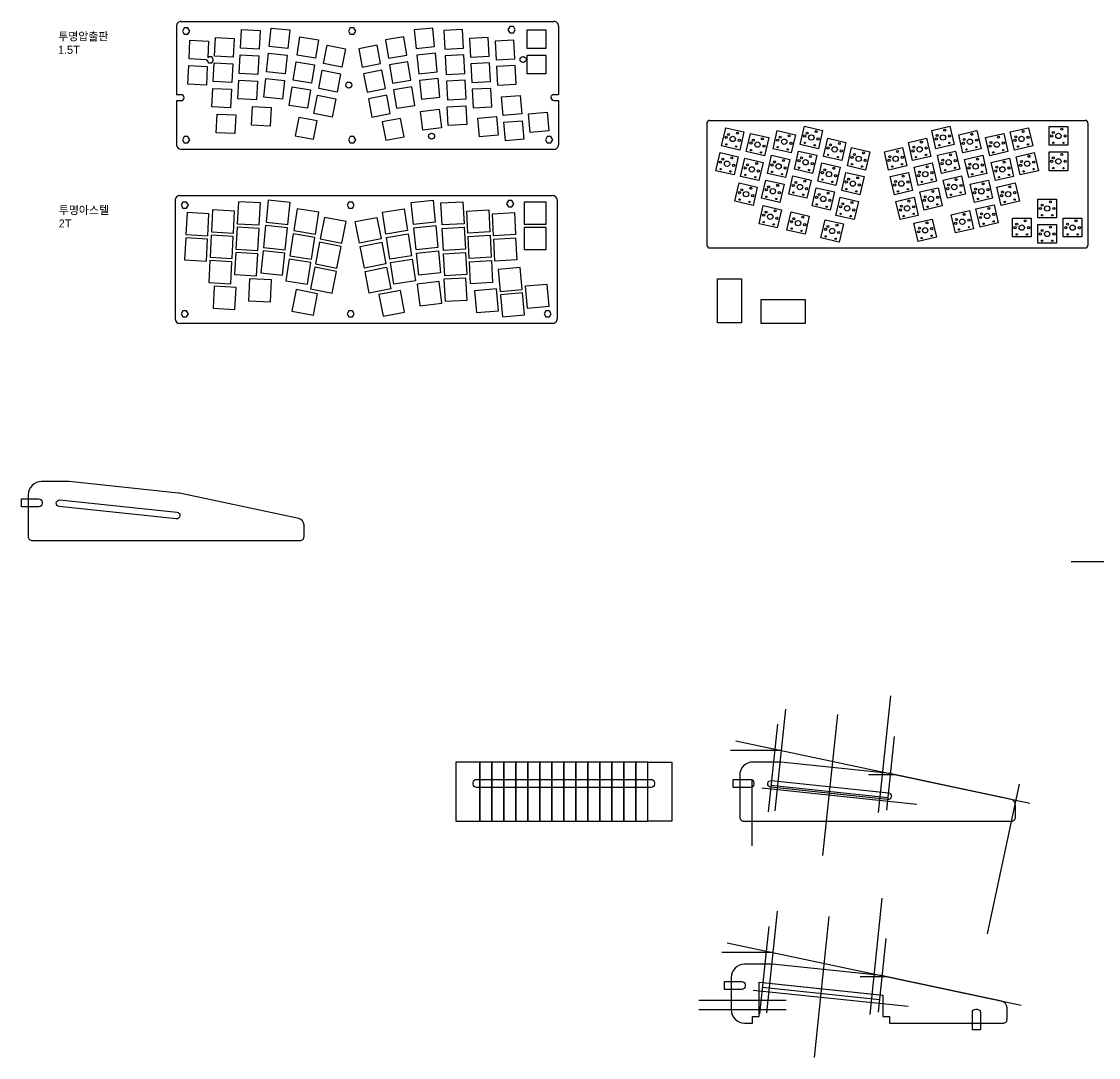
# Model space of a CAD drawing. Header units: millimetres. Extents: x -99 to 1618, y -618 to 242.
# Drawn here: x -99 to 708, y -534 to 242 of the extents above; entities that cross this region are included whole.
import ezdxf

# ---------------------------------------------------------------- set-up
doc = ezdxf.new("R2010")
doc.units = ezdxf.units.MM
doc.layers.add('기판1.5t', color=102, linetype='Continuous')
doc.styles.get("Standard").update_dxf_attribs({"font": 'arial.ttf'})

msp = doc.modelspace()

# ---------------------------------------------------------------- linework, layer by layer
at = {"color": 141, "true_color": 0xadddf7}
for p, q in [((20.899, 242.222), (300.299, 242.222)), ((17.399, 238.722), (17.399, 187.352)), ((303.799, 238.722), (303.799, 187.552)), ((20.779, 187.352), (17.399, 187.352)), ((300.219, 187.552), (303.799, 187.552)), ((17.399, 182.852), (17.399, 149.922)), ((20.779, 182.852), (17.399, 182.852)), ((300.219, 183.052), (303.799, 183.052)), ((303.799, 183.052), (303.799, 149.922)), ((300.299, 146.422), (20.899, 146.422))]:
    msp.add_line(p, q, dxfattribs=at)
at = {"color": 253, "true_color": 0x9898cc}
for p, q in [((414.963, 166.134), (414.963, 74.534)), ((416.963, 168.134), (698.563, 168.134)), ((700.563, 166.134), (700.563, 74.534)), ((416.963, 72.534), (698.563, 72.534))]:
    msp.add_line(p, q, dxfattribs=at)
at = {"color": 9, "true_color": 0xafd9aa}
for p, q in [((16.343, 108.28), (16.343, 19.48)), ((19.843, 111.78), (299.243, 111.78)), ((302.743, 108.28), (302.743, 19.48)), ((299.243, 15.98), (19.843, 15.98))]:
    msp.add_line(p, q, dxfattribs=at)
at = {"color": 235}
for p, q in [((802.712, -162.818), (688.002, -162.818)), ((552.567, -263.224), (543.389, -350.55)), ((473.959, -273.061), (465.938, -349.374)), ((512.794, -277.143), (501.697, -382.723)), ((467.732, -284.472), (460.831, -350.128)), ((436.537, -296.813), (656.872, -343.646)), ((555.398, -293.687), (549.595, -348.902)), ((470.699, -304.074), (432.643, -304.074)), ((556.414, -322.293), (536.134, -322.293)), ((448.543, -325.766), (448.543, -375.569)), ((462.929, -330.166), (550.596, -339.38)), ((463.3, -326.635), (550.967, -335.849)), ((648.877, -329.275), (625.028, -441.478)), ((572.171, -344.648), (456.085, -332.446)), ((546.153, -414.66), (536.975, -501.987)), ((467.545, -424.498), (459.524, -500.811)), ((506.38, -428.579), (495.283, -534.16)), ((461.318, -435.909), (454.417, -501.565)), ((430.123, -448.249), (650.458, -495.083)), ((548.985, -445.123), (543.181, -500.339)), ((464.285, -455.511), (426.229, -455.511)), ((550, -473.73), (529.721, -473.73)), ((565.757, -496.084), (449.671, -483.883)), ((456.516, -481.603), (544.182, -490.817)), ((456.887, -478.072), (544.553, -487.286))]:
    msp.add_line(p, q, dxfattribs=at)
at = {"color": 163}
for p, q in [((474.433, -491.471), (409.005, -491.471)), ((474.433, -498.471), (409.005, -498.471))]:
    msp.add_line(p, q, dxfattribs=at)
at = {"color": 141, "true_color": 0xadddf7}
for points in [[(20.899, 242.222, 0.4142136), (17.399, 238.722)], [(303.799, 238.722, 0.4142136), (300.299, 242.222)], [(300.299, 146.422, 0.4142136), (303.799, 149.922)]]:
    msp.add_lwpolyline(points, format="xyb", dxfattribs=at)
for points in [[(23.227, 237.39), (21.867, 235.035), (23.227, 232.679), (25.947, 232.679), (27.307, 235.035), (25.947, 237.39)], [(66.055, 236.22), (80.035, 235.487), (79.303, 221.507), (65.322, 222.24), (66.055, 236.22)], [(88.356, 237.347), (102.279, 235.883), (100.816, 221.961), (86.893, 223.424), (88.356, 237.347)], [(147.613, 237.39), (146.253, 235.035), (147.613, 232.679), (150.333, 232.679), (151.693, 235.035), (150.333, 237.39)], [(209.396, 237.347), (195.474, 235.883), (196.937, 221.961), (210.86, 223.424), (209.396, 237.347)], [(231.697, 236.22), (217.717, 235.487), (218.45, 221.507), (232.43, 222.24), (231.697, 236.22)], [(267.152, 238.452), (265.792, 236.097), (267.152, 233.741), (269.872, 233.741), (271.232, 236.097), (269.872, 238.452)], [(280.174, 236.097), (294.174, 236.097), (294.174, 222.098), (280.174, 222.098), (280.174, 236.097)], [(46.664, 230.204), (60.644, 229.471), (59.911, 215.491), (45.931, 216.224), (46.664, 230.204)], [(109.925, 230.826), (123.753, 228.636), (121.563, 214.809), (107.736, 216.999), (109.925, 230.826)], [(187.827, 230.826), (174, 228.636), (176.19, 214.809), (190.017, 216.999), (187.827, 230.826)], [(251.089, 230.204), (237.108, 229.471), (237.841, 215.491), (251.821, 216.224), (251.089, 230.204)], [(270.27, 228.205), (256.289, 227.472), (257.022, 213.492), (271.002, 214.225), (270.27, 228.205)], [(86.365, 218.401), (100.288, 216.937), (98.824, 203.015), (84.901, 204.478), (86.365, 218.401)], [(130.292, 224.45), (144.034, 221.779), (141.363, 208.037), (127.62, 210.708), (130.292, 224.45)], [(167.655, 224.45), (153.913, 221.779), (156.584, 208.037), (170.326, 210.708), (167.655, 224.45)], [(211.388, 218.401), (197.465, 216.937), (198.928, 203.015), (212.851, 204.478), (211.388, 218.401)], [(45.667, 211.18), (59.647, 210.447), (58.914, 196.467), (44.934, 197.2), (45.667, 211.18)], [(65.058, 217.196), (79.038, 216.463), (78.306, 202.483), (64.325, 203.215), (65.058, 217.196)], [(106.945, 212.01), (120.773, 209.82), (118.583, 195.993), (104.755, 198.183), (106.945, 212.01)], [(190.807, 212.01), (176.98, 209.82), (179.17, 195.993), (192.997, 198.183), (190.807, 212.01)], [(232.694, 217.196), (218.714, 216.463), (219.447, 202.483), (233.427, 203.215), (232.694, 217.196)], [(252.086, 211.18), (238.105, 210.447), (238.838, 196.467), (252.818, 197.2), (252.086, 211.18)], [(280.174, 217.047), (294.174, 217.047), (294.174, 203.048), (280.174, 203.048), (280.174, 217.047)], [(26.486, 209.181), (40.466, 208.448), (39.733, 194.468), (25.753, 195.201), (26.486, 209.181)], [(126.657, 205.75), (140.399, 203.079), (137.728, 189.337), (123.986, 192.008), (126.657, 205.75)], [(171.29, 205.75), (157.548, 203.079), (160.219, 189.337), (173.961, 192.008), (171.29, 205.75)], [(271.267, 209.181), (257.286, 208.448), (258.019, 194.468), (271.999, 195.201), (271.267, 209.181)], [(64.061, 198.171), (78.041, 197.439), (77.309, 183.459), (63.328, 184.191), (64.061, 198.171)], [(84.373, 199.455), (98.296, 197.992), (96.833, 184.069), (82.91, 185.532), (84.373, 199.455)], [(213.379, 199.455), (199.456, 197.992), (200.919, 184.069), (214.842, 185.532), (213.379, 199.455)], [(233.691, 198.171), (219.711, 197.439), (220.444, 183.459), (234.424, 184.191), (233.691, 198.171)], [(44.67, 192.156), (58.65, 191.423), (57.917, 177.443), (43.937, 178.176), (44.67, 192.156)], [(103.965, 193.195), (117.792, 191.005), (115.602, 177.178), (101.775, 179.368), (103.965, 193.195)], [(123.022, 187.05), (136.764, 184.378), (134.093, 170.636), (120.351, 173.308), (123.022, 187.05)], [(174.925, 187.05), (161.183, 184.378), (163.854, 170.636), (177.596, 173.308), (174.925, 187.05)], [(193.787, 193.195), (179.96, 191.005), (182.15, 177.178), (195.977, 179.368), (193.787, 193.195)], [(253.083, 192.156), (239.102, 191.423), (239.835, 177.443), (253.815, 178.176), (253.083, 192.156)], [(260.974, 185.682), (274.92, 186.902), (276.141, 172.956), (262.194, 171.736), (260.974, 185.682)], [(74.367, 178.556), (88.348, 177.823), (87.615, 163.843), (73.635, 164.576), (74.367, 178.556)], [(220.2, 178.388), (234.18, 179.121), (234.913, 165.141), (220.933, 164.408), (220.2, 178.388)], [(47.836, 172.913), (61.816, 172.181), (61.084, 158.201), (47.103, 158.933), (47.836, 172.913)], [(122.733, 167.7), (108.99, 170.371), (106.319, 156.629), (120.062, 153.958), (122.733, 167.7)], [(185.277, 169.655), (171.535, 166.984), (174.206, 153.242), (187.948, 155.913), (185.277, 169.655)], [(200.292, 174.803), (214.187, 176.509), (215.893, 162.614), (201.998, 160.908), (200.292, 174.803)], [(243.242, 169.787), (257.188, 171.007), (258.408, 157.061), (244.462, 155.841), (243.242, 169.787)], [(281.197, 173.108), (295.143, 174.328), (296.363, 160.382), (282.417, 159.162), (281.197, 173.108)], [(262.635, 166.704), (276.581, 167.925), (277.801, 153.978), (263.855, 152.758), (262.635, 166.704)], [(23.227, 155.965), (21.867, 153.61), (23.227, 151.254), (25.947, 151.254), (27.307, 153.61), (25.947, 155.965)], [(147.613, 155.965), (146.253, 153.61), (147.613, 151.254), (150.333, 151.254), (151.693, 153.61), (150.333, 155.965)], [(295.252, 155.965), (293.892, 153.61), (295.252, 151.254), (297.972, 151.254), (299.332, 153.61), (297.972, 155.965)]]:
    msp.add_lwpolyline(points, close=True, dxfattribs=at)
for points in [[(39.974, 213.532), (26.75, 214.225), (27.483, 228.205), (41.463, 227.472), (40.813, 215.065)], [(39.974, 213.532), (41.25, 211.322), (43.848, 211.322), (45.147, 213.572), (43.848, 215.822), (41.25, 215.822), (40.813, 215.065)]]:
    msp.add_lwpolyline(points, dxfattribs=at)
at = {"color": 32, "true_color": 0xcd6928}
for points in [[(429.071, 162.652), (442.712, 159.503), (439.563, 145.862), (425.922, 149.012), (429.071, 162.652)], [(487.971, 163.717), (501.611, 160.568), (498.462, 146.927), (484.821, 150.077), (487.971, 163.717)], [(583.431, 160.568), (597.071, 163.717), (600.22, 150.077), (586.58, 146.927), (583.431, 160.568)], [(642.33, 159.503), (655.971, 162.652), (659.12, 149.011), (645.479, 145.862), (642.33, 159.503)], [(671.405, 163.499), (685.405, 163.499), (685.405, 149.499), (671.405, 149.499), (671.405, 163.499)], [(447.633, 158.367), (461.274, 155.217), (458.125, 141.577), (444.484, 144.726), (447.633, 158.367)], [(467.695, 160.578), (481.336, 157.429), (478.186, 143.789), (464.546, 146.938), (467.695, 160.578)], [(505.461, 154.791), (519.102, 151.642), (515.953, 138.002), (502.312, 141.151), (505.461, 154.791)], [(565.94, 151.642), (579.581, 154.791), (582.73, 141.151), (569.089, 138.002), (565.94, 151.642)], [(603.706, 157.429), (617.347, 160.578), (620.496, 146.938), (606.855, 143.789), (603.706, 157.429)], [(623.768, 155.217), (637.409, 158.366), (640.558, 144.726), (626.917, 141.577), (623.768, 155.217)], [(523.38, 147.722), (537.021, 144.573), (533.872, 130.933), (520.231, 134.082), (523.38, 147.722)], [(548.021, 144.573), (561.662, 147.722), (564.811, 134.082), (551.17, 130.933), (548.021, 144.573)], [(424.786, 144.09), (438.427, 140.941), (435.278, 127.3), (421.637, 130.45), (424.786, 144.09)], [(443.348, 139.805), (456.988, 136.656), (453.839, 123.015), (440.199, 126.164), (443.348, 139.805)], [(463.409, 142.017), (477.05, 138.868), (473.901, 125.227), (460.26, 128.376), (463.409, 142.017)], [(483.685, 145.155), (497.326, 142.006), (494.177, 128.366), (480.536, 131.515), (483.685, 145.155)], [(587.716, 142.006), (601.357, 145.155), (604.506, 131.515), (590.865, 128.366), (587.716, 142.006)], [(607.992, 138.867), (621.632, 142.017), (624.782, 128.376), (611.141, 125.227), (607.992, 138.867)], [(628.053, 136.655), (641.694, 139.805), (644.843, 126.164), (631.203, 123.015), (628.053, 136.655)], [(646.615, 140.941), (660.256, 144.09), (663.405, 130.449), (649.764, 127.3), (646.615, 140.941)], [(671.405, 144.449), (685.405, 144.449), (685.405, 130.449), (671.405, 130.449), (671.405, 144.449)], [(501.176, 136.23), (514.816, 133.08), (511.667, 119.44), (498.026, 122.589), (501.176, 136.23)], [(519.095, 129.161), (532.736, 126.011), (529.587, 112.371), (515.946, 115.52), (519.095, 129.161)], [(552.306, 126.011), (565.947, 129.161), (569.096, 115.52), (555.456, 112.371), (552.306, 126.011)], [(570.225, 133.08), (583.866, 136.23), (587.015, 122.589), (573.375, 119.44), (570.225, 133.08)], [(439.062, 121.243), (452.703, 118.094), (449.554, 104.453), (435.913, 107.602), (439.062, 121.243)], [(459.124, 123.455), (472.765, 120.306), (469.616, 106.665), (455.975, 109.814), (459.124, 123.455)], [(479.4, 126.594), (493.041, 123.444), (489.891, 109.804), (476.251, 112.953), (479.4, 126.594)], [(592.001, 123.444), (605.642, 126.594), (608.791, 112.953), (595.15, 109.804), (592.001, 123.444)], [(612.277, 120.306), (625.918, 123.455), (629.067, 109.814), (615.426, 106.665), (612.277, 120.306)], [(632.339, 118.094), (645.979, 121.243), (649.129, 107.602), (635.488, 104.453), (632.339, 118.094)], [(496.89, 117.668), (510.531, 114.519), (507.382, 100.878), (493.741, 104.027), (496.89, 117.668)], [(574.511, 114.519), (588.152, 117.668), (591.301, 104.027), (577.66, 100.878), (574.511, 114.519)], [(514.81, 110.599), (528.45, 107.45), (525.301, 93.809), (511.661, 96.958), (514.81, 110.599)], [(556.592, 107.45), (570.232, 110.599), (573.382, 96.958), (559.741, 93.809), (556.592, 107.45)], [(663.013, 109.082), (677.013, 109.082), (677.013, 95.082), (663.013, 95.082), (663.013, 109.082)], [(457.159, 104.358), (470.8, 101.208), (467.651, 87.568), (454.01, 90.717), (457.159, 104.358)], [(478.041, 99.537), (491.682, 96.387), (488.533, 82.747), (474.892, 85.896), (478.041, 99.537)], [(598.001, 97.459), (611.641, 100.608), (614.79, 86.967), (601.15, 83.818), (598.001, 97.459)], [(616.562, 101.744), (630.203, 104.893), (633.352, 91.253), (619.711, 88.103), (616.562, 101.744)], [(503.563, 93.644), (517.204, 90.495), (514.055, 76.855), (500.414, 80.004), (503.563, 93.644)], [(570.158, 91.031), (583.799, 94.18), (586.948, 80.539), (573.307, 77.39), (570.158, 91.031)], [(643.963, 94.793), (657.963, 94.793), (657.963, 80.794), (643.963, 80.794), (643.963, 94.793)], [(663.013, 90.032), (677.013, 90.032), (677.013, 76.032), (663.013, 76.032), (663.013, 90.032)], [(682.063, 94.793), (696.063, 94.793), (696.063, 80.794), (682.063, 80.794), (682.063, 94.793)]]:
    msp.add_lwpolyline(points, close=True, dxfattribs=at)
at = {"color": 9, "true_color": 0xafd9aa}
for points in [[(19.843, 111.78, 0.4142136), (16.343, 108.28)], [(302.743, 108.28, 0.4142136), (299.243, 111.78)], [(299.243, 15.98, 0.4142136), (302.743, 19.48)]]:
    msp.add_lwpolyline(points, format="xyb", dxfattribs=at)
for points in [[(22.17, 106.948), (20.81, 104.593), (22.17, 102.237), (24.89, 102.237), (26.25, 104.593), (24.89, 106.948)], [(62.952, 90.614), (79.429, 89.751), (80.293, 106.228), (63.815, 107.092)], [(84.462, 91.869), (100.872, 90.145), (102.596, 106.554), (86.187, 108.279)], [(146.557, 106.948), (145.197, 104.593), (146.557, 102.237), (149.277, 102.237), (150.637, 104.593), (149.277, 106.948)], [(211.372, 91.869), (194.962, 90.145), (193.237, 106.554), (209.647, 108.279)], [(232.882, 90.614), (216.404, 89.751), (215.541, 106.228), (232.018, 107.092)], [(266.096, 108.011), (264.736, 105.655), (266.096, 103.299), (268.816, 103.299), (270.176, 105.655), (268.816, 108.011)], [(277.868, 90.405), (294.368, 90.405), (294.368, 106.905), (277.868, 106.905)], [(24.38, 82.6), (40.857, 81.736), (41.72, 98.214), (25.243, 99.077)], [(43.56, 84.599), (60.038, 83.735), (60.901, 100.212), (44.424, 101.076)], [(105.248, 85.518), (121.545, 82.937), (124.126, 99.234), (107.83, 101.815)], [(190.585, 85.518), (174.288, 82.937), (171.707, 99.234), (188.004, 101.815)], [(252.273, 84.599), (235.796, 83.735), (234.932, 100.212), (251.41, 101.076)], [(271.454, 82.6), (254.977, 81.736), (254.113, 98.214), (270.591, 99.077)], [(82.471, 72.924), (98.88, 71.199), (100.605, 87.608), (84.195, 89.333)], [(125.098, 79.277), (141.295, 76.129), (144.443, 92.326), (128.246, 95.474)], [(170.736, 79.277), (154.539, 76.129), (151.39, 92.326), (167.587, 95.474)], [(213.363, 72.924), (196.953, 71.199), (195.229, 87.608), (211.638, 89.333)], [(42.563, 65.575), (59.041, 64.711), (59.904, 81.188), (43.427, 82.052)], [(61.955, 71.59), (78.432, 70.727), (79.296, 87.204), (62.818, 88.068)], [(102.268, 66.702), (118.565, 64.121), (121.146, 80.418), (104.85, 82.999)], [(193.565, 66.702), (177.268, 64.121), (174.687, 80.418), (190.984, 82.999)], [(233.879, 71.59), (217.401, 70.727), (216.538, 87.204), (233.015, 88.068)], [(253.27, 65.575), (236.793, 64.711), (235.929, 81.188), (252.407, 82.052)], [(277.868, 71.355), (294.368, 71.355), (294.368, 87.855), (277.868, 87.855)], [(23.383, 63.576), (39.86, 62.712), (40.723, 79.19), (24.246, 80.053)], [(121.463, 60.577), (137.66, 57.429), (140.808, 73.626), (124.611, 76.774)], [(174.371, 60.577), (158.174, 57.429), (155.025, 73.626), (171.222, 76.774)], [(272.451, 63.576), (255.974, 62.712), (255.11, 79.19), (271.588, 80.053)], [(60.958, 52.566), (77.435, 51.703), (78.299, 68.18), (61.821, 69.044)], [(80.479, 53.978), (96.889, 52.253), (98.614, 68.663), (82.204, 70.387)], [(215.354, 53.978), (198.945, 52.253), (197.22, 68.663), (213.629, 70.387)], [(234.876, 52.566), (218.398, 51.703), (217.535, 68.18), (234.012, 69.044)], [(41.566, 46.55), (58.044, 45.687), (58.907, 62.164), (42.43, 63.028)], [(99.288, 47.887), (115.585, 45.305), (118.166, 61.602), (101.869, 64.183)], [(117.828, 41.877), (134.025, 38.729), (137.173, 54.925), (120.976, 58.074)], [(178.005, 41.877), (161.809, 38.729), (158.66, 54.925), (174.857, 58.074)], [(196.545, 47.887), (180.249, 45.305), (177.667, 61.602), (193.964, 64.183)], [(254.267, 46.55), (237.79, 45.687), (236.926, 62.164), (253.404, 63.028)], [(260.001, 39.939), (276.438, 41.378), (275, 57.815), (258.563, 56.377)], [(71.264, 32.951), (87.742, 32.087), (88.605, 48.565), (72.128, 49.428)], [(218.693, 32.652), (235.17, 33.516), (234.307, 49.993), (217.83, 49.13)], [(44.733, 27.308), (61.21, 26.445), (62.074, 42.922), (45.596, 43.786)], [(103.797, 25.199), (119.994, 22.05), (123.142, 38.247), (106.945, 41.395)], [(172.161, 21.334), (188.357, 24.483), (185.209, 40.679), (169.012, 37.531)], [(199.853, 29.073), (216.23, 31.083), (214.219, 47.461), (197.842, 45.45)], [(242.269, 24.045), (258.706, 25.483), (257.268, 41.92), (240.831, 40.482)], [(280.224, 27.365), (296.661, 28.803), (295.223, 45.241), (278.786, 43.802)], [(261.662, 20.962), (278.099, 22.4), (276.661, 38.837), (260.223, 37.399)], [(22.17, 25.523), (20.81, 23.168), (22.17, 20.812), (24.89, 20.812), (26.25, 23.168), (24.89, 25.523)], [(146.557, 25.523), (145.197, 23.168), (146.557, 20.812), (149.277, 20.812), (150.637, 23.168), (149.277, 25.523)], [(294.195, 25.523), (292.835, 23.168), (294.195, 20.812), (296.915, 20.812), (298.275, 23.168), (296.915, 25.523)]]:
    msp.add_lwpolyline(points, close=True, dxfattribs=at)
at = {"color": 253, "true_color": 0x9898cc}
for points in [[(422.841, 16.366), (422.841, 49.366), (440.841, 49.366), (440.841, 16.366)], [(488.638, 15.877), (455.638, 15.877), (455.638, 33.877), (488.638, 33.877)]]:
    msp.add_lwpolyline(points, close=True, dxfattribs=at)
at = {"color": 113}
for points in [[(-93.786, -112.484), (-93.786, -143.754, 0.4142136), (-90.786, -146.754), (109.971, -146.754, 0.4142136), (112.971, -143.754), (112.971, -135.167, 0.3541186), (109.011, -130.276), (19.663, -111.285, 0.0261859), (18.629, -111.121), (-63.022, -102.539, 0.0261859), (-64.068, -102.484), (-83.786, -102.484, 0.4142136)], [(439.543, -322.766), (439.543, -354.035, 0.4142136), (442.543, -357.035), (643.3, -357.035, 0.4142136), (646.3, -354.035), (646.3, -345.448, 0.3541186), (642.34, -340.558), (552.992, -321.566, 0.0261859), (551.958, -321.402), (470.307, -312.82, 0.0261859), (469.262, -312.766), (449.543, -312.766, 0.4142136)], [(433.129, -474.202), (433.129, -498.471, 0.4142136), (443.129, -508.471), (449.139, -508.471), (449.139, -503.471), (454.139, -503.471), (454.139, -477.783), (546.778, -487.52), (546.778, -503.471), (551.778, -503.471), (551.778, -508.471), (636.886, -508.471, 0.4142136), (639.886, -505.471), (639.886, -496.885, 0.3541186), (635.926, -491.994), (546.578, -473.003, 0.0261859), (545.545, -472.839), (463.893, -464.257, 0.0261859), (462.848, -464.202), (443.129, -464.202, 0.4142136)]]:
    msp.add_lwpolyline(points, format="xyb", close=True, dxfattribs=at)
at = {"color": 32, "true_color": 0xcd6928}
for points in [[(-98.786, -115.484), (-85.786, -115.484, -0.4142136), (-83.286, -117.984), (-83.286, -118.984, -0.4142136), (-85.786, -121.484), (-98.786, -121.484)], [(17.115, -130.541), (-70.551, -121.327, -0.4142136), (-72.776, -118.579), (-72.776, -118.579, -0.4142136), (-70.029, -116.354), (17.638, -125.568, -0.4142136), (19.863, -128.316), (19.863, -128.316, -0.4142136)], [(242.186, -325.766), (373.186, -325.766, -0.4142136), (375.686, -328.266), (375.686, -329.266, -0.4142136), (373.186, -331.766), (242.186, -331.766, -0.4142136), (239.686, -329.266), (239.686, -328.266, -0.4142136)], [(434.543, -325.766), (447.543, -325.766, -0.4142136), (450.043, -328.266), (450.043, -329.266, -0.4142136), (447.543, -331.766), (434.543, -331.766)], [(550.444, -340.822), (462.778, -331.608, -0.4142136), (460.553, -328.86), (460.553, -328.86, -0.4142136), (463.3, -326.635), (550.967, -335.849, -0.4142136), (553.192, -338.597), (553.192, -338.597, -0.4142136)], [(428.129, -477.202), (441.129, -477.202, -0.4142136), (443.629, -479.702), (443.629, -480.702, -0.4142136), (441.129, -483.202), (428.129, -483.202)], [(613.886, -513.471), (613.886, -500.471, -0.4142136), (616.386, -497.971), (617.386, -497.971, -0.4142136), (619.886, -500.471), (619.886, -513.471)]]:
    msp.add_lwpolyline(points, format="xyb", close=True, dxfattribs=at)
at = {"color": 113}
for points in [[(226.686, -357.035), (244.686, -357.035), (244.686, -312.766), (226.686, -312.766)], [(244.686, -357.035), (253.686, -357.035), (253.686, -312.766), (244.686, -312.766)], [(253.686, -357.035), (262.686, -357.035), (262.686, -312.766), (253.686, -312.766)], [(262.686, -357.035), (271.686, -357.035), (271.686, -312.766), (262.686, -312.766)], [(271.686, -357.035), (280.686, -357.035), (280.686, -312.766), (271.686, -312.766)], [(280.686, -357.035), (289.686, -357.035), (289.686, -312.766), (280.686, -312.766)], [(289.686, -357.035), (298.686, -357.035), (298.686, -312.766), (289.686, -312.766)], [(298.686, -357.035), (307.686, -357.035), (307.686, -312.766), (298.686, -312.766)], [(307.686, -357.035), (316.686, -357.035), (316.686, -312.766), (307.686, -312.766)], [(316.686, -357.035), (325.686, -357.035), (325.686, -312.766), (316.686, -312.766)], [(325.686, -357.035), (334.686, -357.035), (334.686, -312.766), (325.686, -312.766)], [(334.686, -357.035), (343.686, -357.035), (343.686, -312.766), (334.686, -312.766)], [(343.686, -357.035), (352.686, -357.035), (352.686, -312.766), (343.686, -312.766)], [(352.686, -357.035), (361.686, -357.035), (361.686, -312.766), (352.686, -312.766)], [(361.686, -357.035), (370.686, -357.035), (370.686, -312.766), (361.686, -312.766)], [(370.686, -312.766), (388.686, -312.766), (388.686, -357.035), (370.686, -357.035)]]:
    msp.add_lwpolyline(points, close=True, dxfattribs=at)
at = {"color": 141, "true_color": 0xadddf7}
for centre in [(277.119, 213.772), (146.499, 194.612), (208.599, 156.322)]:
    msp.add_circle(centre, 2.25, dxfattribs=at)
for centre, radius, start, end in [((20.779, 185.102), 2.25, 270, 90), ((300.219, 185.302), 2.25, 90, 270), ((20.899, 149.922), 3.5, 180, 270)]:
    msp.add_arc(centre, radius, start, end, dxfattribs=at)
at = {"color": 253, "true_color": 0x9898cc}
for centre, start, end in [((416.963, 166.134), 90, 180), ((698.563, 166.134), 0, 90), ((416.963, 74.534), 180, 270), ((698.563, 74.534), 270, 0)]:
    msp.add_arc(centre, 2, start, end, dxfattribs=at)
at = {"color": 9, "true_color": 0xafd9aa}
msp.add_arc((19.843, 19.48), 3.5, 180, 270, dxfattribs=at)
at = {"layer": '기판1.5t'}
for centre, radius in [((593.148, 160.839), 0.75), ((680.935, 161.577), 0.75), ((429.357, 155.4), 0.85), ((431.166, 157.59), 0.75), ((434.307, 154.258), 2), ((437.924, 158.636), 0.75), ((439.256, 153.115), 0.85), ((449.727, 153.304), 0.75), ((456.486, 154.351), 0.75), ((467.98, 153.327), 0.85), ((469.789, 155.516), 0.75), ((472.93, 152.184), 2), ((476.548, 156.562), 0.75), ((488.256, 156.465), 0.85), ((490.065, 158.655), 0.75), ((493.206, 155.323), 2), ((496.824, 159.701), 0.75), ((498.156, 154.18), 0.85), ((586.866, 154.175), 0.85), ((587.532, 156.936), 0.75), ((591.816, 155.318), 2), ((596.766, 156.461), 0.85), ((607.808, 153.797), 0.75), ((612.092, 152.179), 2), ((613.424, 157.701), 0.75), ((617.041, 153.322), 0.85), ((633.486, 155.489), 0.75), ((645.765, 153.11), 0.85), ((646.431, 155.871), 0.75), ((650.715, 154.253), 2), ((652.047, 159.774), 0.75), ((655.665, 155.395), 0.85), ((673.315, 156.497), 0.85), ((674.585, 159.037), 0.75), ((678.395, 156.497), 2), ((683.475, 156.497), 0.85), ((429.452, 150.165), 0.5), ((436.876, 148.451), 0.5), ((447.919, 151.115), 0.85), ((448.013, 145.88), 0.5), ((452.868, 149.972), 2), ((457.818, 148.829), 0.85), ((468.075, 148.091), 0.5), ((475.5, 146.377), 0.5), ((477.88, 151.041), 0.85), ((488.351, 151.23), 0.5), ((495.775, 149.516), 0.5), ((505.746, 147.54), 0.85), ((507.555, 149.729), 0.75), ((510.696, 146.397), 2), ((514.314, 150.775), 0.75), ((515.646, 145.254), 0.85), ((557.739, 144.845), 0.75), ((569.376, 145.25), 0.85), ((570.042, 148.01), 0.75), ((574.326, 146.392), 2), ((575.658, 151.913), 0.75), ((579.275, 147.535), 0.85), ((589.246, 149.511), 0.5), ((596.671, 151.225), 0.5), ((607.142, 151.037), 0.85), ((609.522, 146.372), 0.5), ((616.947, 148.087), 0.5), ((627.204, 148.825), 0.85), ((627.87, 151.585), 0.75), ((632.153, 149.967), 2), ((637.103, 151.11), 0.85), ((637.009, 145.875), 0.5), ((648.146, 148.446), 0.5), ((655.57, 150.16), 0.5), ((674.585, 151.417), 0.5), ((682.205, 151.417), 0.5), ((425.071, 136.838), 0.85), ((426.88, 139.028), 0.75), ((430.021, 135.696), 2), ((433.639, 140.074), 0.75), ((455.438, 144.165), 0.5), ((465.504, 136.954), 0.75), ((472.262, 138.001), 0.75), ((483.971, 137.904), 0.85), ((485.78, 140.093), 0.75), ((488.92, 136.761), 2), ((492.538, 141.139), 0.75), ((505.841, 142.304), 0.5), ((513.266, 140.59), 0.5), ((523.666, 140.471), 0.85), ((525.475, 142.66), 0.75), ((528.616, 139.328), 2), ((532.233, 143.706), 0.75), ((533.565, 138.185), 0.85), ((551.457, 138.181), 0.85), ((552.123, 140.941), 0.75), ((556.406, 139.323), 2), ((561.356, 140.466), 0.85), ((571.756, 140.585), 0.5), ((579.181, 142.3), 0.5), ((591.818, 138.374), 0.75), ((596.101, 136.756), 2), ((597.433, 142.277), 0.75), ((601.051, 137.899), 0.85), ((617.709, 139.139), 0.75), ((629.584, 144.16), 0.5), ((637.771, 136.927), 0.75), ((650.717, 137.309), 0.75), ((655.001, 135.691), 2), ((656.333, 141.212), 0.75), ((659.95, 136.834), 0.85), ((673.315, 137.447), 0.85), ((674.585, 139.987), 0.75), ((678.395, 137.447), 2), ((680.935, 142.527), 0.75), ((683.475, 137.447), 0.85), ((425.166, 131.603), 0.5), ((432.591, 129.889), 0.5), ((434.971, 134.553), 0.85), ((443.633, 132.553), 0.85), ((445.442, 134.742), 0.75), ((448.583, 131.41), 2), ((452.201, 135.789), 0.75), ((453.533, 130.268), 0.85), ((463.695, 134.765), 0.85), ((463.79, 129.529), 0.5), ((468.645, 133.622), 2), ((473.595, 132.479), 0.85), ((484.065, 132.668), 0.5), ((491.49, 130.954), 0.5), ((493.87, 135.618), 0.85), ((501.461, 128.978), 0.85), ((503.27, 131.167), 0.75), ((506.411, 127.835), 2), ((510.029, 132.213), 0.75), ((523.761, 135.235), 0.5), ((531.185, 133.521), 0.5), ((553.837, 133.517), 0.5), ((561.262, 135.231), 0.5), ((574.327, 129.448), 0.75), ((578.611, 127.831), 2), ((579.943, 133.352), 0.75), ((583.561, 128.973), 0.85), ((591.151, 135.614), 0.85), ((593.532, 130.949), 0.5), ((600.956, 132.664), 0.5), ((611.427, 132.475), 0.85), ((612.093, 135.235), 0.75), ((616.377, 133.618), 2), ((621.327, 134.76), 0.85), ((621.232, 129.525), 0.5), ((631.489, 130.263), 0.85), ((632.155, 133.023), 0.75), ((636.439, 131.406), 2), ((641.389, 132.548), 0.85), ((650.051, 134.548), 0.85), ((652.431, 129.884), 0.5), ((659.856, 131.598), 0.5), ((674.585, 132.367), 0.5), ((682.205, 132.367), 0.5), ((443.728, 127.318), 0.5), ((451.153, 125.603), 0.5), ((471.214, 127.815), 0.5), ((481.494, 121.531), 0.75), ((488.253, 122.577), 0.75), ((501.556, 123.742), 0.5), ((508.981, 122.028), 0.5), ((511.361, 126.692), 0.85), ((519.381, 121.909), 0.85), ((521.189, 124.098), 0.75), ((524.33, 120.766), 2), ((527.948, 125.144), 0.75), ((556.408, 122.379), 0.75), ((560.692, 120.762), 2), ((562.024, 126.283), 0.75), ((565.642, 121.904), 0.85), ((573.661, 126.688), 0.85), ((576.041, 122.024), 0.5), ((583.466, 123.738), 0.5), ((601.719, 123.716), 0.75), ((613.807, 127.811), 0.5), ((621.994, 120.577), 0.75), ((633.869, 125.599), 0.5), ((641.294, 127.313), 0.5), ((439.348, 113.991), 0.85), ((441.157, 116.18), 0.75), ((444.298, 112.848), 2), ((447.915, 117.227), 0.75), ((459.41, 116.203), 0.85), ((461.218, 118.392), 0.75), ((464.359, 115.06), 2), ((467.977, 119.439), 0.75), ((469.309, 113.917), 0.85), ((479.685, 119.342), 0.85), ((479.78, 114.106), 0.5), ((484.635, 118.199), 2), ((489.585, 117.056), 0.85), ((498.985, 112.605), 0.75), ((505.743, 113.652), 0.75), ((519.475, 116.673), 0.5), ((526.9, 114.959), 0.5), ((529.28, 119.623), 0.85), ((555.742, 119.619), 0.85), ((558.122, 114.955), 0.5), ((565.547, 116.669), 0.5), ((584.228, 114.79), 0.75), ((595.437, 117.052), 0.85), ((596.103, 119.812), 0.75), ((600.387, 118.195), 2), ((605.336, 119.337), 0.85), ((605.242, 114.102), 0.5), ((615.713, 113.913), 0.85), ((616.379, 116.674), 0.75), ((620.662, 115.056), 2), ((625.612, 116.199), 0.85), ((636.44, 114.462), 0.75), ((640.724, 112.844), 2), ((642.056, 118.365), 0.75), ((645.674, 113.987), 0.85), ((439.443, 108.756), 0.5), ((446.867, 107.042), 0.5), ((449.248, 111.706), 0.85), ((459.504, 110.967), 0.5), ((466.929, 109.253), 0.5), ((487.205, 112.392), 0.5), ((497.176, 110.416), 0.85), ((497.27, 105.18), 0.5), ((502.126, 109.273), 2), ((507.075, 108.13), 0.85), ((516.904, 105.536), 0.75), ((523.663, 106.583), 0.75), ((566.309, 107.721), 0.75), ((577.946, 108.126), 0.85), ((578.612, 110.887), 0.75), ((582.896, 109.269), 2), ((587.846, 110.412), 0.85), ((587.751, 105.176), 0.5), ((597.817, 112.388), 0.5), ((618.093, 109.249), 0.5), ((625.517, 110.963), 0.5), ((635.774, 111.701), 0.85), ((638.155, 107.037), 0.5), ((645.579, 108.751), 0.5), ((666.193, 104.62), 0.75), ((672.543, 107.16), 0.75), ((457.445, 97.106), 0.85), ((459.253, 99.295), 0.75), ((462.394, 95.963), 2), ((466.012, 100.342), 0.75), ((504.695, 103.466), 0.5), ((515.095, 103.347), 0.85), ((515.19, 98.111), 0.5), ((520.045, 102.204), 2), ((522.615, 96.397), 0.5), ((524.995, 101.061), 0.85), ((560.027, 101.057), 0.85), ((560.693, 103.818), 0.75), ((562.407, 96.393), 0.5), ((564.977, 102.2), 2), ((569.927, 103.343), 0.85), ((569.832, 98.107), 0.5), ((580.327, 103.462), 0.5), ((607.718, 97.73), 0.75), ((620.664, 98.112), 0.75), ((624.948, 96.494), 2), ((626.28, 102.015), 0.75), ((629.897, 97.637), 0.85), ((664.923, 102.08), 0.85), ((666.193, 97), 0.5), ((670.003, 102.08), 2), ((673.813, 97), 0.5), ((675.083, 102.08), 0.85), ((457.539, 91.87), 0.5), ((464.964, 90.156), 0.5), ((467.344, 94.82), 0.85), ((478.327, 92.285), 0.85), ((480.135, 94.474), 0.75), ((483.276, 91.142), 2), ((486.894, 95.521), 0.75), ((488.226, 89.999), 0.85), ((505.658, 88.582), 0.75), ((512.416, 89.628), 0.75), ((579.875, 91.302), 0.75), ((601.436, 91.066), 0.85), ((602.102, 93.827), 0.75), ((606.386, 92.209), 2), ((611.336, 93.352), 0.85), ((619.998, 95.351), 0.85), ((622.378, 90.687), 0.5), ((629.803, 92.401), 0.5), ((647.143, 90.331), 0.75), ((650.953, 87.791), 2), ((653.493, 92.871), 0.75), ((672.543, 88.11), 0.75), ((685.243, 90.331), 0.75), ((689.053, 87.791), 2), ((691.593, 92.871), 0.75), ((478.421, 87.049), 0.5), ((485.846, 85.335), 0.5), ((503.849, 86.393), 0.85), ((503.944, 81.157), 0.5), ((508.799, 85.25), 2), ((513.749, 84.107), 0.85), ((573.593, 84.638), 0.85), ((574.26, 87.399), 0.75), ((578.543, 85.781), 2), ((583.493, 86.924), 0.85), ((583.398, 81.688), 0.5), ((603.816, 86.402), 0.5), ((611.241, 88.116), 0.5), ((645.873, 87.791), 0.85), ((647.143, 82.711), 0.5), ((654.763, 82.711), 0.5), ((656.033, 87.791), 0.85), ((664.923, 83.03), 0.85), ((666.193, 85.57), 0.75), ((670.003, 83.03), 2), ((675.083, 83.03), 0.85), ((683.973, 87.791), 0.85), ((685.243, 82.711), 0.5), ((692.863, 82.711), 0.5), ((694.133, 87.791), 0.85), ((511.368, 79.443), 0.5), ((575.974, 79.974), 0.5), ((666.193, 77.95), 0.5), ((673.813, 77.95), 0.5)]:
    msp.add_circle(centre, radius, dxfattribs=at)

# ---------------------------------------------------------------- texts
at = {"color": 9, "true_color": 0xafd9aa, "char_height": 6, "width": 72.37166, "attachment_point": 1}
for s, insert in [('{\\fGulim|b0|i0|c129|p50;투명압출판\\P1.}5T', (-71.325, 234.074)), ('{\\fGulim|b0|i0|c129|p50;투명아스텔\\P2}T', (-70.866, 103.882))]:
    msp.add_mtext(s, dxfattribs=dict(at, insert=insert))

doc.saveas('drawing.dxf')
